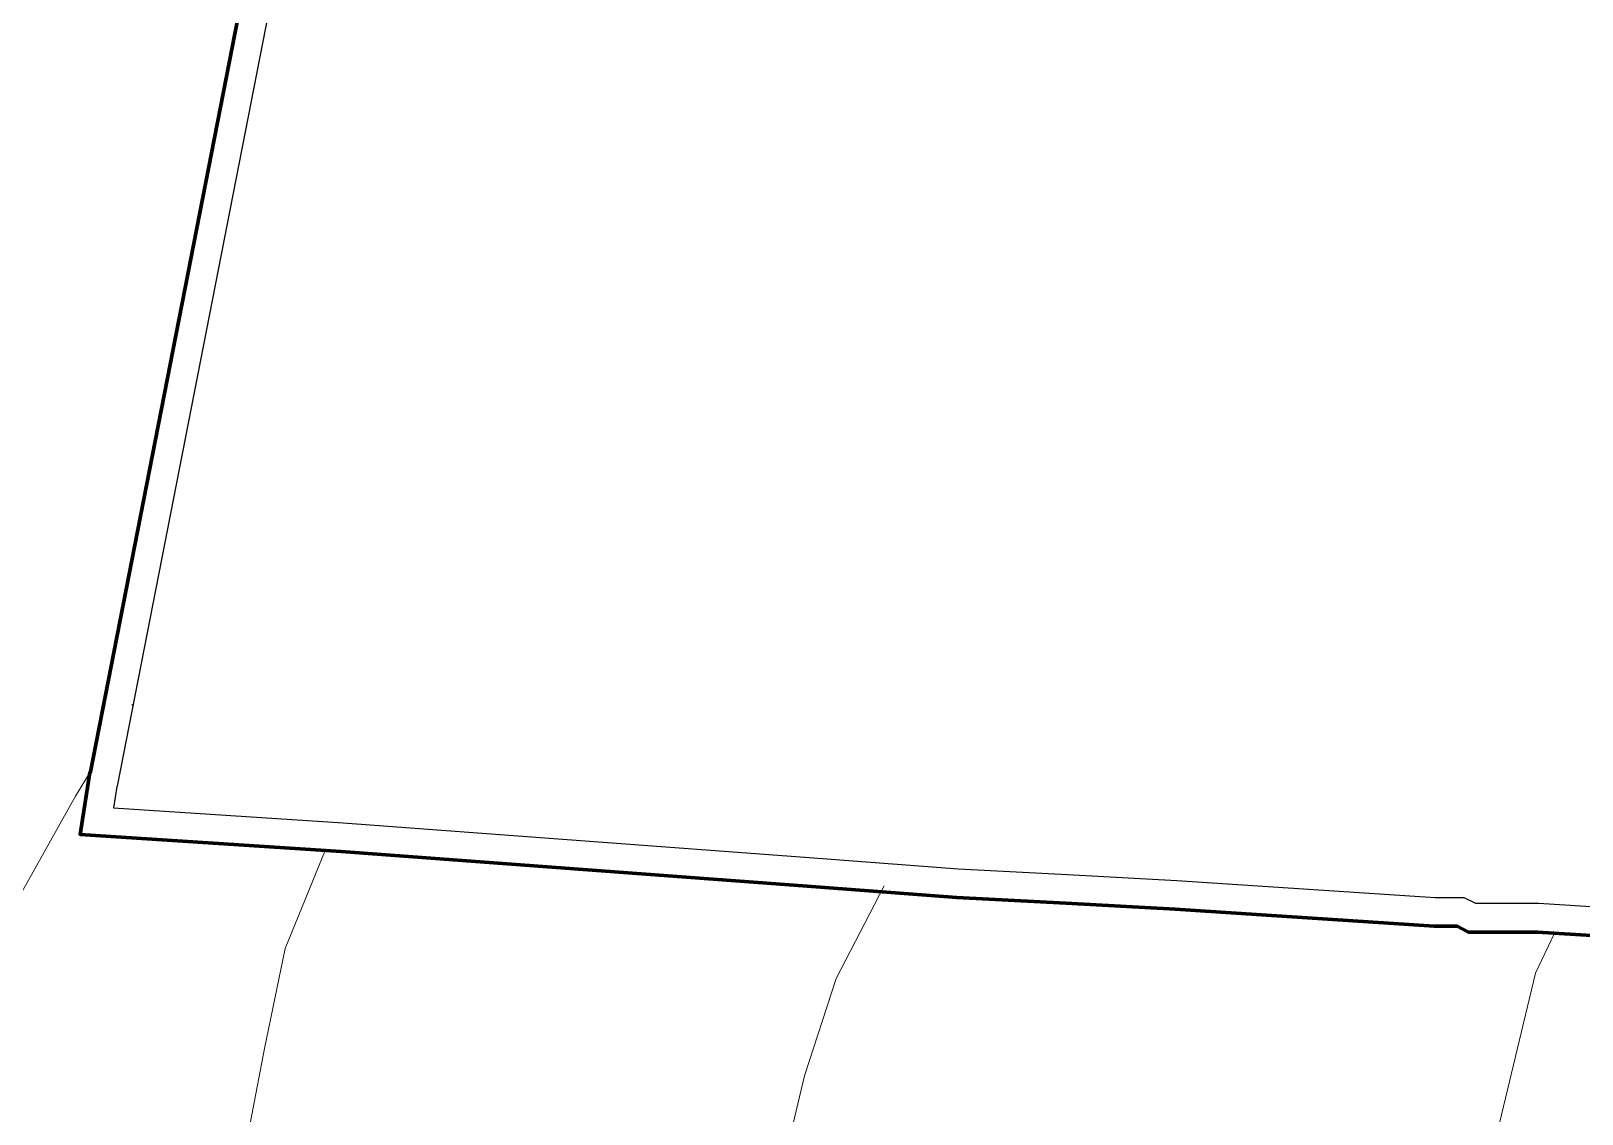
# Model space of a CAD drawing. Header units: metres. Extents: x 783184 to 1587399, y 282652 to 580595.
# Drawn here: x 788822.1 to 789091.7, y 290937.4 to 291125.7 of the extents above; entities that cross this region are included whole.
import ezdxf

# ---------------------------------------------------------------- set-up
doc = ezdxf.new("R2010")
doc.units = ezdxf.units.M
doc.header["$LTSCALE"] = 0.5
doc.layers.add('curbe  de nivelI', color=7, linetype='CONTINUOUS')
doc.layers.add('limita UAT', color=92, linetype='CONTINUOUS', lineweight=0)

msp = doc.modelspace()

# ---------------------------------------------------------------- linework, layer by layer
at = {"layer": 'curbe  de nivelI', "color": 21, "lineweight": 5}
for points in [[(788839.81026, 291008.65754), (788839.60396, 291008.46662)], [(788832.42454, 290996.93438), (788829.7683, 290992.66769), (788818.09257, 290971.73336)], [(788741.41979, 290741.94973), (788760.09707, 290734.70241), (788777.23618, 290731.84737), (788788.88202, 290732.72584), (788802.94489, 290737.3378), (788819.4248, 290747.65976), (788833.48768, 290759.73865), (788844.25457, 290776.86872), (788853.89062, 290794.64793), (788857.40336, 290813.60663), (788859.51098, 290834.67187), (788858.45714, 290852.92842), (788855.99824, 290876.45125), (788857.75464, 290904.88929), (788859.1597, 290930.51865), (788862.67244, 290948.7752), (788866.21782, 290966.15805), (788873.21438, 290983.18404)], [(788970.40292, 290977.03958), (788962.03878, 290960.89677), (788956.51906, 290943.99347), (788952.76967, 290928.13892), (788952.76967, 290916.32009), (788954.21171, 290905.07775), (788955.07696, 290898.73593), (788955.36541, 290890.08798), (788954.50016, 290883.4579), (788952.19282, 290877.11607), (788942.38663, 290862.99112), (788897.92461, 290788.44512), (788890.71417, 290770.5727), (788886.09953, 290756.15945), (788882.35008, 290742.32276), (788881.77323, 290732.81003), (788880.61958, 290719.2616), (788878.60063, 290706.86621), (788872.2555, 290692.1647), (788857.78793, 290677.3428), (788841.92495, 290669.27141), (788827.79252, 290664.94745), (788808.757, 290664.37089)], [(788929.05002, 290665.43735), (788943.49716, 290701.17146), (788950.93966, 290717.36121), (788962.77987, 290736.84779), (788976.35146, 290756.10047), (788990.65265, 290773.89464), (789011.70355, 290794.6798), (789027.90185, 290810.43197), (789037.09545, 290822.9754), (789045.26761, 290837.56074), (789062.23076, 290872.52252), (789070.69477, 290892.79617), (789073.17559, 290910.29858), (789076.30281, 290931.41144), (789083.62199, 290961.84312), (789086.93322, 290968.81667)]]:
    msp.add_lwpolyline(points, dxfattribs=at)
at = {"layer": 'limita UAT', "color": 40, "linetype": 'Continuous', "lineweight": 211, "flags": 128}
msp.add_lwpolyline([(788884.74, 291264.62), (788832.41, 290996.86), (788832.30815, 290996.7602), (788830.593, 290986), (788876, 290983), (788957, 290977), (788983, 290975), (789002, 290974), (789021, 290973), (789066, 290970), (789067, 290970), (789068, 290970), (789069, 290970), (789070, 290970), (789072, 290969), (789084, 290969), (789116, 290967)], dxfattribs=at)
at = {"layer": 'limita UAT', "color": 0, "linetype": 'Continuous', "lineweight": 25, "flags": 128}
msp.add_lwpolyline([(788889.68724, 291263.86604), (788837.01915, 290994.37611), (788836.98609, 290994.34372), (788836.39376, 290990.62765), (788876.3495, 290987.98781), (788957.37642, 290981.98582), (788983.32319, 290979.98991), (789002.26279, 290978.99309), (789021.29771, 290977.99125), (789066.16648, 290975), (789067, 290975), (789068, 290975), (789069, 290975), (789071.18034, 290975), (789073.18034, 290974), (789084.1561, 290974), (789116.1561, 290972)], dxfattribs=at)

doc.saveas('drawing.dxf')
